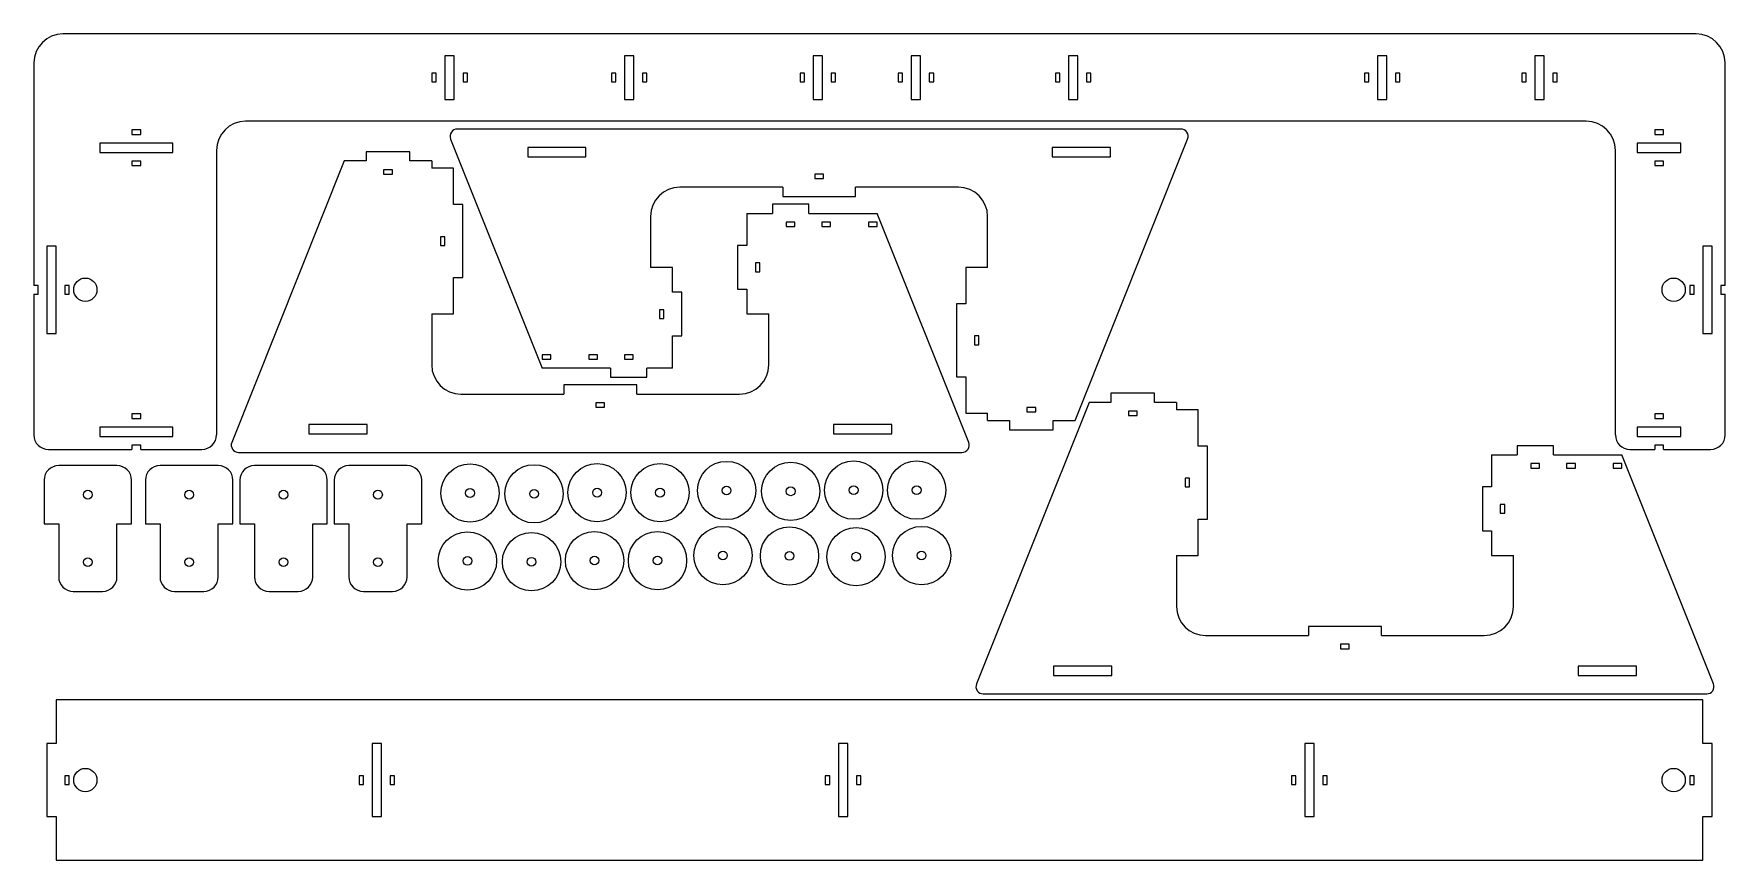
# Model space of a CAD drawing. Header units: millimetres. Extents: x 16 to 596, y 14 to 298.
import ezdxf

# ---------------------------------------------------------------- set-up
doc = ezdxf.new("R2010")
doc.units = ezdxf.units.MM

msp = doc.modelspace()

# ---------------------------------------------------------------- linework, layer by layer
at = {"color": 7, "linetype": 'Continuous', "lineweight": 25}
for p, q in [((586.32, 297.93), (25.97, 297.93)), ((160.23, 290.43), (157.05, 290.43)), ((157.05, 290.43), (157.05, 275.43)), ((160.23, 275.43), (160.23, 290.43)), ((221.82, 290.43), (218.64, 290.43)), ((218.64, 290.43), (218.64, 275.43)), ((221.82, 275.43), (221.82, 290.43)), ((286.54, 290.43), (283.37, 290.43)), ((283.37, 290.43), (283.37, 275.43)), ((286.54, 275.43), (286.54, 290.43)), ((320.23, 290.43), (317.05, 290.43)), ((317.05, 290.43), (317.05, 275.43)), ((320.23, 275.43), (320.23, 290.43)), ((374.18, 290.43), (371, 290.43)), ((371, 290.43), (371, 275.43)), ((374.18, 275.43), (374.18, 290.43)), ((480.23, 290.43), (477.05, 290.43)), ((477.05, 290.43), (477.05, 275.43)), ((480.23, 275.43), (480.23, 290.43)), ((534.18, 290.43), (531, 290.43)), ((531, 290.43), (531, 275.43)), ((534.18, 275.43), (534.18, 290.43)), ((15.97, 287.93), (15.97, 211.62)), ((154.05, 284.43), (152.55, 284.43)), ((152.55, 284.43), (152.55, 281.43)), ((154.05, 281.43), (154.05, 284.43)), ((164.73, 284.43), (163.23, 284.43)), ((163.23, 284.43), (163.23, 281.43)), ((164.73, 281.43), (164.73, 284.43)), ((215.64, 284.43), (214.14, 284.43)), ((214.14, 284.43), (214.14, 281.43)), ((215.64, 281.43), (215.64, 284.43)), ((226.32, 284.43), (224.82, 284.43)), ((224.82, 284.43), (224.82, 281.43)), ((226.32, 281.43), (226.32, 284.43)), ((280.37, 284.43), (278.87, 284.43)), ((278.87, 284.43), (278.87, 281.43)), ((280.37, 281.43), (280.37, 284.43)), ((291.04, 284.43), (289.54, 284.43)), ((289.54, 284.43), (289.54, 281.43)), ((291.04, 281.43), (291.04, 284.43)), ((314.05, 284.43), (312.55, 284.43)), ((312.55, 284.43), (312.55, 281.43)), ((314.05, 281.43), (314.05, 284.43)), ((324.73, 284.43), (323.23, 284.43)), ((323.23, 284.43), (323.23, 281.43)), ((324.73, 281.43), (324.73, 284.43)), ((368, 284.43), (366.5, 284.43)), ((366.5, 284.43), (366.5, 281.43)), ((368, 281.43), (368, 284.43)), ((378.68, 284.43), (377.18, 284.43)), ((377.18, 284.43), (377.18, 281.43)), ((378.68, 281.43), (378.68, 284.43)), ((474.05, 284.43), (472.55, 284.43)), ((472.55, 284.43), (472.55, 281.43)), ((474.05, 281.43), (474.05, 284.43)), ((484.73, 284.43), (483.23, 284.43)), ((483.23, 284.43), (483.23, 281.43)), ((484.73, 281.43), (484.73, 284.43)), ((528, 284.43), (526.5, 284.43)), ((526.5, 284.43), (526.5, 281.43)), ((528, 281.43), (528, 284.43)), ((538.68, 284.43), (537.18, 284.43)), ((537.18, 284.43), (537.18, 281.43)), ((538.68, 281.43), (538.68, 284.43)), ((596.32, 211.62), (596.32, 287.93)), ((152.55, 281.43), (154.05, 281.43)), ((163.23, 281.43), (164.73, 281.43)), ((214.14, 281.43), (215.64, 281.43)), ((224.82, 281.43), (226.32, 281.43)), ((278.87, 281.43), (280.37, 281.43)), ((289.54, 281.43), (291.04, 281.43)), ((312.55, 281.43), (314.05, 281.43)), ((323.23, 281.43), (324.73, 281.43)), ((366.5, 281.43), (368, 281.43)), ((377.18, 281.43), (378.68, 281.43)), ((472.55, 281.43), (474.05, 281.43)), ((483.23, 281.43), (484.73, 281.43)), ((526.5, 281.43), (528, 281.43)), ((537.18, 281.43), (538.68, 281.43)), ((157.05, 275.43), (160.23, 275.43)), ((218.64, 275.43), (221.82, 275.43)), ((283.37, 275.43), (286.54, 275.43)), ((317.05, 275.43), (320.23, 275.43)), ((371, 275.43), (374.18, 275.43)), ((477.05, 275.43), (480.23, 275.43)), ((531, 275.43), (534.18, 275.43)), ((548.64, 267.93), (88.64, 267.93)), ((52.64, 264.93), (49.64, 264.93)), ((49.64, 264.93), (49.64, 263.43)), ((49.64, 263.43), (52.64, 263.43)), ((52.64, 263.43), (52.64, 264.93)), ((158.98, 261.83), (190.41, 183.26)), ((409.54, 265.26), (161.3, 265.26)), ((373.23, 165.26), (411.86, 261.83)), ((575.14, 264.93), (572.14, 264.93)), ((572.14, 264.93), (572.14, 263.43)), ((572.14, 263.43), (575.14, 263.43)), ((575.14, 263.43), (575.14, 264.93)), ((63.64, 260.43), (38.64, 260.43)), ((38.64, 260.43), (38.64, 257.26)), ((38.64, 257.26), (63.64, 257.26)), ((63.64, 257.26), (63.64, 260.43)), ((78.64, 257.93), (78.64, 160.31)), ((130, 257.49), (130, 254.31)), ((145, 257.49), (130, 257.49)), ((145, 254.31), (145, 257.49)), ((205.42, 258.91), (185.42, 258.91)), ((185.42, 258.91), (185.42, 255.73)), ((185.42, 255.73), (205.42, 255.73)), ((205.42, 255.73), (205.42, 258.91)), ((385.42, 258.91), (365.42, 258.91)), ((365.42, 258.91), (365.42, 255.73)), ((365.42, 255.73), (385.42, 255.73)), ((385.42, 255.73), (385.42, 258.91)), ((558.64, 160.31), (558.64, 257.93)), ((581.14, 260.43), (566.14, 260.43)), ((566.14, 260.43), (566.14, 257.26)), ((566.14, 257.26), (581.14, 257.26)), ((581.14, 257.26), (581.14, 260.43)), ((52.64, 254.26), (49.64, 254.26)), ((49.64, 254.26), (49.64, 252.76)), ((49.64, 252.76), (52.64, 252.76)), ((52.64, 252.76), (52.64, 254.26)), ((122.5, 254.31), (83.87, 157.74)), ((130, 254.31), (122.5, 254.31)), ((136, 251.31), (136, 249.81)), ((139, 251.31), (136, 251.31)), ((136, 249.81), (139, 249.81)), ((139, 249.81), (139, 251.31)), ((152.5, 254.31), (145, 254.31)), ((152.5, 254.31), (152.5, 251.81)), ((160, 251.81), (152.5, 251.81)), ((160, 239.31), (160, 251.81)), ((286.92, 249.76), (283.92, 249.76)), ((283.92, 249.76), (283.92, 248.26)), ((286.92, 248.26), (286.92, 249.76)), ((575.14, 254.26), (572.14, 254.26)), ((572.14, 254.26), (572.14, 252.76)), ((572.14, 252.76), (575.14, 252.76)), ((575.14, 252.76), (575.14, 254.26)), ((272.92, 245.26), (237.61, 245.26)), ((272.92, 245.26), (272.92, 242.08)), ((283.92, 248.26), (286.92, 248.26)), ((297.92, 242.08), (297.92, 245.26)), ((333.23, 245.26), (297.92, 245.26)), ((163.18, 239.31), (160, 239.31)), ((163.18, 214.31), (163.18, 239.31)), ((269.38, 239.49), (269.38, 236.31)), ((281.88, 239.49), (269.38, 239.49)), ((272.92, 242.08), (297.92, 242.08)), ((281.88, 236.31), (281.88, 239.49)), ((227.61, 235.26), (227.61, 217.76)), ((260.63, 236.31), (260.63, 225.31)), ((260.63, 236.31), (269.38, 236.31)), ((274.13, 233.31), (274.13, 231.81)), ((277.13, 233.31), (274.13, 233.31)), ((277.13, 231.81), (277.13, 233.31)), ((281.88, 236.31), (305.33, 236.31)), ((286.38, 233.31), (286.38, 231.81)), ((289.38, 233.31), (286.38, 233.31)), ((289.38, 231.81), (289.38, 233.31)), ((302.38, 233.31), (302.38, 231.81)), ((305.38, 233.31), (302.38, 233.31)), ((336.76, 157.74), (305.33, 236.31)), ((305.38, 231.81), (305.38, 233.31)), ((343.23, 217.76), (343.23, 235.26)), ((155.5, 228.31), (155.5, 225.31)), ((157, 228.31), (155.5, 228.31)), ((157, 225.31), (157, 228.31)), ((274.13, 231.81), (277.13, 231.81)), ((286.38, 231.81), (289.38, 231.81)), ((302.38, 231.81), (305.38, 231.81)), ((23.64, 225.12), (20.47, 225.12)), ((20.47, 225.12), (20.47, 195.12)), ((23.64, 195.12), (23.64, 225.12)), ((155.5, 225.31), (157, 225.31)), ((257.45, 225.31), (257.45, 210.31)), ((260.63, 225.31), (257.45, 225.31)), ((591.82, 225.12), (588.64, 225.12)), ((588.64, 225.12), (588.64, 195.12)), ((591.82, 195.12), (591.82, 225.12)), ((235.11, 217.76), (227.61, 217.76)), ((235.11, 209.26), (235.11, 217.76)), ((263.63, 219.31), (263.63, 216.31)), ((265.13, 219.31), (263.63, 219.31)), ((263.63, 216.31), (265.13, 216.31)), ((265.13, 216.31), (265.13, 219.31)), ((343.23, 217.76), (335.73, 217.76)), ((335.73, 217.76), (335.73, 205.26)), ((17.47, 211.62), (15.97, 211.62)), ((17.47, 208.62), (17.47, 211.62)), ((28.14, 211.62), (26.64, 211.62)), ((26.64, 211.62), (26.64, 208.62)), ((28.14, 208.62), (28.14, 211.62)), ((160, 214.31), (163.18, 214.31)), ((160, 201.81), (160, 214.31)), ((238.28, 209.26), (235.11, 209.26)), ((238.28, 194.26), (238.28, 209.26)), ((257.45, 210.31), (260.63, 210.31)), ((260.63, 210.31), (260.63, 201.81)), ((585.64, 211.62), (584.14, 211.62)), ((584.14, 211.62), (584.14, 208.62)), ((585.64, 208.62), (585.64, 211.62)), ((596.32, 211.62), (594.82, 211.62)), ((594.82, 211.62), (594.82, 208.62)), ((15.97, 208.62), (17.47, 208.62)), ((15.97, 208.62), (15.97, 160.31)), ((26.64, 208.62), (28.14, 208.62)), ((232.11, 203.26), (230.61, 203.26)), ((230.61, 203.26), (230.61, 200.26)), ((232.11, 200.26), (232.11, 203.26)), ((332.56, 205.26), (332.56, 180.26)), ((335.73, 205.26), (332.56, 205.26)), ((584.14, 208.62), (585.64, 208.62)), ((594.82, 208.62), (596.32, 208.62)), ((596.32, 160.31), (596.32, 208.62)), ((152.5, 201.81), (160, 201.81)), ((152.5, 201.81), (152.5, 184.31)), ((230.61, 200.26), (232.11, 200.26)), ((260.63, 201.81), (268.13, 201.81)), ((268.13, 184.31), (268.13, 201.81)), ((20.47, 195.12), (23.64, 195.12)), ((235.11, 194.26), (238.28, 194.26)), ((235.11, 183.26), (235.11, 194.26)), ((340.23, 194.26), (338.73, 194.26)), ((338.73, 194.26), (338.73, 191.26)), ((340.23, 191.26), (340.23, 194.26)), ((588.64, 195.12), (591.82, 195.12)), ((193.36, 187.76), (190.36, 187.76)), ((190.36, 187.76), (190.36, 186.26)), ((190.36, 186.26), (193.36, 186.26)), ((193.36, 186.26), (193.36, 187.76)), ((209.36, 187.76), (206.36, 187.76)), ((206.36, 187.76), (206.36, 186.26)), ((206.36, 186.26), (209.36, 186.26)), ((209.36, 186.26), (209.36, 187.76)), ((221.61, 187.76), (218.61, 187.76)), ((218.61, 187.76), (218.61, 186.26)), ((218.61, 186.26), (221.61, 186.26)), ((221.61, 186.26), (221.61, 187.76)), ((338.73, 191.26), (340.23, 191.26)), ((213.86, 183.26), (190.41, 183.26)), ((213.86, 183.26), (213.86, 180.08)), ((213.86, 180.08), (226.36, 180.08)), ((226.36, 180.08), (226.36, 183.26)), ((235.11, 183.26), (226.36, 183.26)), ((332.56, 180.26), (335.73, 180.26)), ((335.73, 180.26), (335.73, 167.76)), ((162.5, 174.31), (197.82, 174.31)), ((197.82, 177.49), (197.82, 174.31)), ((222.82, 177.49), (197.82, 177.49)), ((222.82, 174.31), (222.82, 177.49)), ((222.82, 174.31), (258.13, 174.31)), ((385.54, 174.61), (385.54, 171.44)), ((400.54, 174.61), (385.54, 174.61)), ((400.54, 171.44), (400.54, 174.61)), ((208.82, 171.31), (208.82, 169.81)), ((211.82, 171.31), (208.82, 171.31)), ((208.82, 169.81), (211.82, 169.81)), ((211.82, 169.81), (211.82, 171.31)), ((378.04, 171.44), (339.41, 74.86)), ((359.73, 169.76), (356.73, 169.76)), ((356.73, 169.76), (356.73, 168.26)), ((359.73, 168.26), (359.73, 169.76)), ((385.54, 171.44), (378.04, 171.44)), ((391.54, 168.44), (391.54, 166.94)), ((394.54, 168.44), (391.54, 168.44)), ((394.54, 166.94), (394.54, 168.44)), ((408.04, 171.44), (400.54, 171.44)), ((408.04, 171.44), (408.04, 168.94)), ((415.54, 168.94), (408.04, 168.94)), ((415.54, 156.44), (415.54, 168.94)), ((63.64, 162.98), (38.64, 162.98)), ((38.64, 162.98), (38.64, 159.81)), ((52.64, 167.48), (49.64, 167.48)), ((49.64, 167.48), (49.64, 165.98)), ((49.64, 165.98), (52.64, 165.98)), ((52.64, 165.98), (52.64, 167.48)), ((63.64, 159.81), (63.64, 162.98)), ((110.32, 163.84), (110.32, 160.66)), ((130.32, 163.84), (110.32, 163.84)), ((130.32, 160.66), (130.32, 163.84)), ((290.32, 163.84), (290.32, 160.66)), ((310.32, 163.84), (290.32, 163.84)), ((310.32, 160.66), (310.32, 163.84)), ((335.73, 167.76), (343.23, 167.76)), ((343.23, 165.26), (343.23, 167.76)), ((343.23, 165.26), (350.73, 165.26)), ((350.73, 165.26), (350.73, 162.08)), ((356.73, 168.26), (359.73, 168.26)), ((365.73, 162.08), (365.73, 165.26)), ((365.73, 165.26), (373.23, 165.26)), ((391.54, 166.94), (394.54, 166.94)), ((581.14, 162.98), (566.14, 162.98)), ((566.14, 162.98), (566.14, 159.81)), ((575.14, 167.48), (572.14, 167.48)), ((572.14, 167.48), (572.14, 165.98)), ((572.14, 165.98), (575.14, 165.98)), ((575.14, 165.98), (575.14, 167.48)), ((581.14, 159.81), (581.14, 162.98)), ((38.64, 159.81), (63.64, 159.81)), ((52.64, 156.81), (49.64, 156.81)), ((49.64, 156.81), (49.64, 155.31)), ((52.64, 155.31), (52.64, 156.81)), ((110.32, 160.66), (130.32, 160.66)), ((290.32, 160.66), (310.32, 160.66)), ((350.73, 162.08), (365.73, 162.08)), ((566.14, 159.81), (581.14, 159.81)), ((575.14, 156.81), (572.14, 156.81)), ((572.14, 156.81), (572.14, 155.31)), ((575.14, 155.31), (575.14, 156.81)), ((20.97, 155.31), (49.64, 155.31)), ((52.64, 155.31), (73.64, 155.31)), ((86.2, 154.31), (334.44, 154.31)), ((418.71, 156.44), (415.54, 156.44)), ((418.71, 131.44), (418.71, 156.44)), ((516.16, 153.44), (516.16, 142.44)), ((516.16, 153.44), (524.91, 153.44)), ((524.91, 156.61), (524.91, 153.44)), ((537.41, 156.61), (524.91, 156.61)), ((537.41, 153.44), (537.41, 156.61)), ((537.41, 153.44), (560.86, 153.44)), ((592.29, 74.86), (560.86, 153.44)), ((563.64, 155.31), (572.14, 155.31)), ((575.14, 155.31), (591.32, 155.31)), ((44.5, 149.79), (24.5, 149.79)), ((79.26, 149.79), (59.26, 149.79)), ((111.66, 149.79), (91.66, 149.79)), ((144.05, 149.79), (124.05, 149.79)), ((411.04, 145.44), (411.04, 142.44)), ((412.54, 145.44), (411.04, 145.44)), ((412.54, 142.44), (412.54, 145.44)), ((529.66, 150.44), (529.66, 148.94)), ((532.66, 150.44), (529.66, 150.44)), ((529.66, 148.94), (532.66, 148.94)), ((532.66, 148.94), (532.66, 150.44)), ((541.91, 150.44), (541.91, 148.94)), ((544.91, 150.44), (541.91, 150.44)), ((541.91, 148.94), (544.91, 148.94)), ((544.91, 148.94), (544.91, 150.44)), ((557.91, 150.44), (557.91, 148.94)), ((560.91, 150.44), (557.91, 150.44)), ((557.91, 148.94), (560.91, 148.94)), ((560.91, 148.94), (560.91, 150.44)), ((19.5, 144.79), (19.5, 129.79)), ((49.5, 129.79), (49.5, 144.79)), ((54.26, 144.79), (54.26, 129.79)), ((84.26, 129.79), (84.26, 144.79)), ((86.66, 144.79), (86.66, 129.79)), ((116.66, 129.79), (116.66, 144.79)), ((119.05, 144.79), (119.05, 129.79)), ((149.05, 129.79), (149.05, 144.79)), ((411.04, 142.44), (412.54, 142.44)), ((512.99, 142.44), (512.99, 127.44)), ((516.16, 142.44), (512.99, 142.44)), ((519.16, 136.44), (519.16, 133.44)), ((520.66, 136.44), (519.16, 136.44)), ((520.66, 133.44), (520.66, 136.44)), ((19.5, 129.79), (24.5, 129.79)), ((24.5, 129.79), (24.5, 111.62)), ((44.5, 129.79), (49.5, 129.79)), ((44.5, 111.62), (44.5, 129.79)), ((54.26, 129.79), (59.26, 129.79)), ((59.26, 129.79), (59.26, 111.62)), ((79.26, 129.79), (84.26, 129.79)), ((79.26, 111.62), (79.26, 129.79)), ((86.66, 129.79), (91.66, 129.79)), ((91.66, 129.79), (91.66, 111.62)), ((111.66, 129.79), (116.66, 129.79)), ((111.66, 111.62), (111.66, 129.79)), ((119.05, 129.79), (124.05, 129.79)), ((124.05, 129.79), (124.05, 111.62)), ((144.05, 129.79), (149.05, 129.79)), ((144.05, 111.62), (144.05, 129.79)), ((415.54, 131.44), (418.71, 131.44)), ((415.54, 118.94), (415.54, 131.44)), ((519.16, 133.44), (520.66, 133.44)), ((512.99, 127.44), (516.16, 127.44)), ((516.16, 127.44), (516.16, 118.94)), ((408.04, 118.94), (415.54, 118.94)), ((408.04, 118.94), (408.04, 101.44)), ((516.16, 118.94), (523.66, 118.94)), ((523.66, 101.44), (523.66, 118.94)), ((29.5, 106.62), (39.5, 106.62)), ((64.26, 106.62), (74.26, 106.62)), ((96.66, 106.62), (106.66, 106.62)), ((129.05, 106.62), (139.05, 106.62)), ((453.35, 94.61), (453.35, 91.44)), ((478.35, 94.61), (453.35, 94.61)), ((478.35, 91.44), (478.35, 94.61)), ((418.04, 91.44), (453.35, 91.44)), ((464.35, 88.44), (464.35, 86.94)), ((467.35, 88.44), (464.35, 88.44)), ((467.35, 86.94), (467.35, 88.44)), ((478.35, 91.44), (513.66, 91.44)), ((464.35, 86.94), (467.35, 86.94)), ((365.85, 80.96), (365.85, 77.79)), ((385.85, 80.96), (365.85, 80.96)), ((365.85, 77.79), (385.85, 77.79)), ((385.85, 77.79), (385.85, 80.96)), ((545.85, 80.96), (545.85, 77.79)), ((565.85, 80.96), (545.85, 80.96)), ((545.85, 77.79), (565.85, 77.79)), ((565.85, 77.79), (565.85, 80.96)), ((341.73, 71.44), (589.97, 71.44)), ((588.64, 69.37), (23.64, 69.37)), ((23.64, 69.37), (23.64, 54.37)), ((588.64, 54.37), (588.64, 69.37)), ((20.47, 54.37), (20.47, 29.37)), ((23.64, 54.37), (20.47, 54.37)), ((135.23, 54.37), (132.05, 54.37)), ((132.05, 54.37), (132.05, 29.37)), ((135.23, 29.37), (135.23, 54.37)), ((295.23, 54.37), (292.05, 54.37)), ((292.05, 54.37), (292.05, 29.37)), ((295.23, 29.37), (295.23, 54.37)), ((455.23, 54.37), (452.05, 54.37)), ((452.05, 54.37), (452.05, 29.37)), ((455.23, 29.37), (455.23, 54.37)), ((591.82, 54.37), (588.64, 54.37)), ((591.82, 29.37), (591.82, 54.37)), ((28.14, 43.37), (26.64, 43.37)), ((26.64, 43.37), (26.64, 40.37)), ((28.14, 40.37), (28.14, 43.37)), ((129.05, 43.37), (127.55, 43.37)), ((127.55, 43.37), (127.55, 40.37)), ((129.05, 40.37), (129.05, 43.37)), ((139.73, 43.37), (138.23, 43.37)), ((138.23, 43.37), (138.23, 40.37)), ((139.73, 40.37), (139.73, 43.37)), ((289.05, 43.37), (287.55, 43.37)), ((287.55, 43.37), (287.55, 40.37)), ((289.05, 40.37), (289.05, 43.37)), ((299.73, 43.37), (298.23, 43.37)), ((298.23, 43.37), (298.23, 40.37)), ((299.73, 40.37), (299.73, 43.37)), ((449.05, 43.37), (447.55, 43.37)), ((447.55, 43.37), (447.55, 40.37)), ((449.05, 40.37), (449.05, 43.37)), ((459.73, 43.37), (458.23, 43.37)), ((458.23, 43.37), (458.23, 40.37)), ((459.73, 40.37), (459.73, 43.37)), ((585.64, 43.37), (584.14, 43.37)), ((584.14, 43.37), (584.14, 40.37)), ((585.64, 40.37), (585.64, 43.37)), ((26.64, 40.37), (28.14, 40.37)), ((127.55, 40.37), (129.05, 40.37)), ((138.23, 40.37), (139.73, 40.37)), ((287.55, 40.37), (289.05, 40.37)), ((298.23, 40.37), (299.73, 40.37)), ((447.55, 40.37), (449.05, 40.37)), ((458.23, 40.37), (459.73, 40.37)), ((584.14, 40.37), (585.64, 40.37)), ((20.47, 29.37), (23.64, 29.37)), ((23.64, 29.37), (23.64, 14.37)), ((132.05, 29.37), (135.23, 29.37)), ((292.05, 29.37), (295.23, 29.37)), ((452.05, 29.37), (455.23, 29.37)), ((588.64, 29.37), (591.82, 29.37)), ((588.64, 14.37), (588.64, 29.37)), ((23.64, 14.37), (588.64, 14.37))]:
    msp.add_line(p, q, dxfattribs=at)
for centre, radius in [((33.64, 210.12), 4), ((578.64, 210.12), 4), ((253.68, 141.23), 10), ((275.66, 140.95), 10), ((297.27, 141.35), 10), ((318.89, 141.35), 10), ((165.63, 140.36), 10), ((187.61, 140.09), 10), ((209.22, 140.49), 10), ((230.83, 140.49), 10), ((34.5, 139.79), 1.5), ((69.26, 139.79), 1.5), ((101.66, 139.79), 1.5), ((134.05, 139.79), 1.5), ((165.63, 140.36), 1.5), ((187.61, 140.09), 1.5), ((209.22, 140.49), 1.5), ((230.83, 140.49), 1.5), ((253.68, 141.23), 1.5), ((275.66, 140.95), 1.5), ((297.27, 141.35), 1.5), ((318.89, 141.35), 1.5), ((252.42, 118.91), 10), ((275.26, 118.78), 10), ((298.11, 118.51), 10), ((320.58, 118.91), 10), ((164.76, 117.06), 10), ((186.74, 116.78), 10), ((208.36, 117.18), 10), ((229.97, 117.18), 10), ((34.5, 116.62), 1.5), ((69.26, 116.62), 1.5), ((101.66, 116.62), 1.5), ((134.05, 116.62), 1.5), ((164.76, 117.06), 1.5), ((186.74, 116.78), 1.5), ((208.36, 117.18), 1.5), ((229.97, 117.18), 1.5), ((252.42, 118.91), 1.5), ((275.26, 118.78), 1.5), ((298.11, 118.51), 1.5), ((320.58, 118.91), 1.5), ((33.64, 41.87), 4), ((578.64, 41.87), 4)]:
    msp.add_circle(centre, radius, dxfattribs=at)
for centre, radius, start, end in [((25.97, 287.93), 10, 90, 180), ((586.32, 287.93), 10, 0, 90), ((88.64, 257.93), 10, 90, 180), ((548.64, 257.93), 10, 0, 90), ((161.3, 262.76), 2.5, 90, 201.80141), ((409.54, 262.76), 2.5, 338.19859, 90), ((237.61, 235.26), 10, 90, 180), ((333.23, 235.26), 10, 0, 90), ((162.5, 184.31), 10, 180, 270), ((258.13, 184.31), 10, 270, 0), ((20.97, 160.31), 5, 180, 270), ((73.64, 160.31), 5, 270, 0), ((86.2, 156.81), 2.5, 158.19859, 270), ((334.44, 156.81), 2.5, 270, 21.80141), ((563.64, 160.31), 5, 180, 270), ((591.32, 160.31), 5, 270, 0), ((24.5, 144.79), 5, 90, 180), ((44.5, 144.79), 5, 0, 90), ((59.26, 144.79), 5, 90, 180), ((79.26, 144.79), 5, 0, 90), ((91.66, 144.79), 5, 90, 180), ((111.66, 144.79), 5, 0, 90), ((124.05, 144.79), 5, 90, 180), ((144.05, 144.79), 5, 0, 90), ((29.5, 111.62), 5, 180, 270), ((39.5, 111.62), 5, 270, 0), ((64.26, 111.62), 5, 180, 270), ((74.26, 111.62), 5, 270, 0), ((96.66, 111.62), 5, 180, 270), ((106.66, 111.62), 5, 270, 0), ((129.05, 111.62), 5, 180, 270), ((139.05, 111.62), 5, 270, 0), ((418.04, 101.44), 10, 180, 270), ((513.66, 101.44), 10, 270, 0), ((341.73, 73.94), 2.5, 158.19859, 270), ((589.97, 73.94), 2.5, 270, 21.80141)]:
    msp.add_arc(centre, radius, start, end, dxfattribs=at)

doc.saveas('drawing.dxf')
